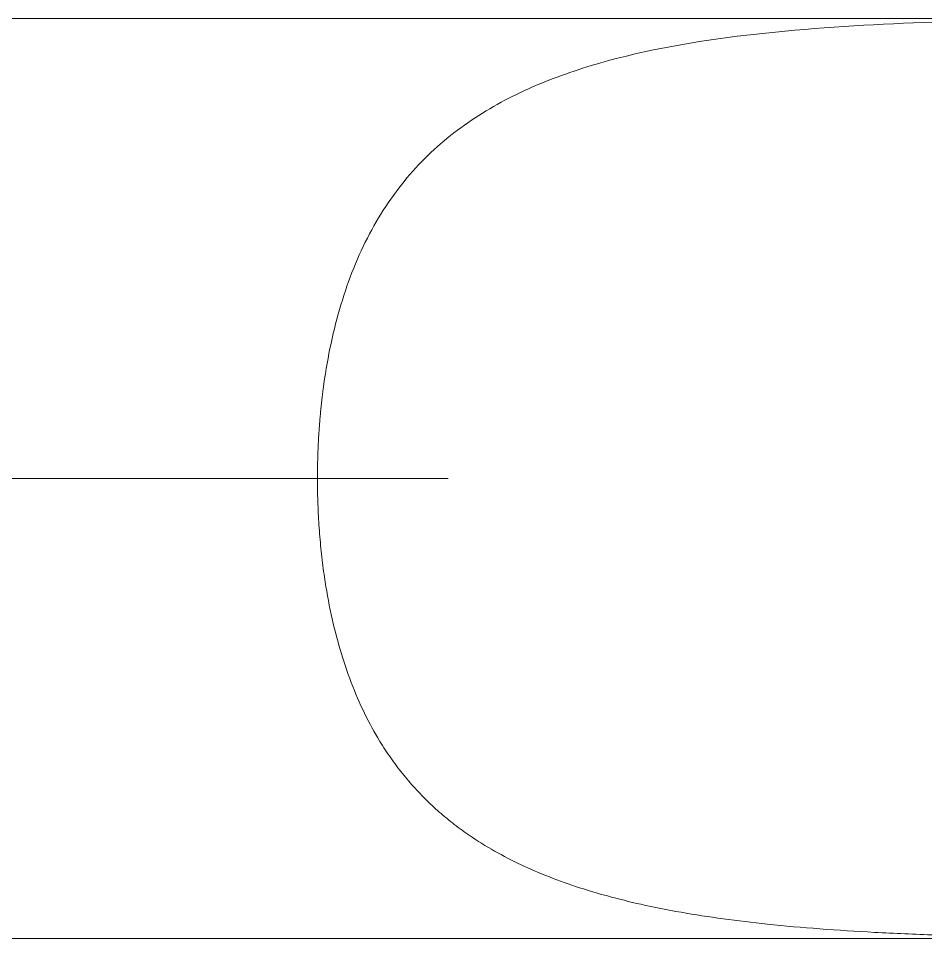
# Model space of a CAD drawing. Extents: x 6453 to 7582, y 0 to 827.
# Drawn here: x 6702.62 to 6737.73, y 199.46 to 235.06 of the extents above; entities that cross this region are included whole.
import ezdxf

# ---------------------------------------------------------------- set-up
doc = ezdxf.new("R2010")
doc.units = 0
doc.header["$LTSCALE"] = 30
doc.header["$MEASUREMENT"] = 0
doc.linetypes.add('CENTER', pattern=[2, 1.25, -0.25, 0.25, -0.25])
doc.layers.add('1', color=7, linetype='CONTINUOUS')
doc.layers.add('DEF_LAYER_ASSEM_MEMBER', color=7, linetype='CONTINUOUS')

msp = doc.modelspace()

# ---------------------------------------------------------------- linework, layer by layer
at = {"layer": '1', "color": 7, "linetype": 'Continuous', "lineweight": 18}
for points in [[(6755.187, 235.063), (6730.185, 235.063), (6705.183, 235.063), (6680.181, 235.063)], [(6680.181, 199.463), (6705.183, 199.463), (6730.184, 199.463), (6755.186, 199.463)]]:
    msp.add_open_spline(points, degree=3, dxfattribs=at)
at = {"layer": '1', "color": 7, "linetype": 'Continuous', "lineweight": 13}
for points, knots in [([(6755.187, 235.063), (6753.036, 235.063), (6748.733, 235.065), (6742.336, 235.042), (6736.062, 234.891), (6730.006, 234.429), (6725.275, 233.513), (6721.856, 232.19), (6719.548, 230.813), (6717.584, 228.974), (6716.045, 226.639), (6714.971, 223.857), (6714.553, 221.786), (6714.412, 220.722)], [0, 0, 0, 0, 0.125019, 0.250016, 0.375013, 0.50001, 0.625007, 0.687506, 0.750005, 0.812503, 0.875002, 0.9375, 1, 1, 1, 1]), ([(6752.053, 199.463), (6751.913, 199.464), (6751.523, 199.464), (6750.891, 199.464), (6750.159, 199.464), (6749.438, 199.465), (6748.718, 199.466), (6748, 199.467), (6746.758, 199.471), (6745.001, 199.478), (6742.746, 199.499), (6740.444, 199.535), (6738.109, 199.597), (6735.81, 199.694), (6733.643, 199.831), (6731.69, 200.004), (6729.9, 200.217), (6728.268, 200.47), (6726.775, 200.764), (6725.415, 201.099), (6724.184, 201.468), (6723.024, 201.89), (6721.936, 202.368), (6721.021, 202.851), (6720.261, 203.321), (6719.635, 203.76), (6719.043, 204.231), (6718.486, 204.734), (6717.964, 205.271), (6717.476, 205.842), (6717.023, 206.447), (6716.52, 207.214), (6715.995, 208.174), (6715.481, 209.362), (6715.051, 210.64), (6714.706, 212.006), (6714.482, 213.25), (6714.342, 214.335), (6714.259, 215.239), (6714.207, 216.155), (6714.191, 216.81), (6714.19, 217.199), (6714.19, 217.319), (6714.19, 217.439), (6714.191, 217.558), (6714.193, 217.678), (6714.195, 217.797), (6714.197, 217.916), (6714.2, 218.036), (6714.204, 218.154), (6714.208, 218.273), (6714.213, 218.392), (6714.218, 218.51), (6714.223, 218.628), (6714.229, 218.746), (6714.236, 218.864), (6714.243, 218.982), (6714.251, 219.099), (6714.259, 219.217), (6714.268, 219.334), (6714.277, 219.451), (6714.287, 219.567), (6714.297, 219.684), (6714.308, 219.8), (6714.319, 219.916), (6714.331, 220.032), (6714.343, 220.148), (6714.356, 220.263), (6714.369, 220.378), (6714.383, 220.493), (6714.397, 220.607), (6714.407, 220.684), (6714.412, 220.722)], [0, 0, 0, 0, 0.007527, 0.021054, 0.034043, 0.047017, 0.059977, 0.072924, 0.085861, 0.127279, 0.1683, 0.208975, 0.253842, 0.297843, 0.338009, 0.377182, 0.410794, 0.443471, 0.475276, 0.502729, 0.529434, 0.555447, 0.580831, 0.605652, 0.622545, 0.639236, 0.655751, 0.672116, 0.688361, 0.704512, 0.7206, 0.736654, 0.762305, 0.788174, 0.814375, 0.841017, 0.868205, 0.884542, 0.900957, 0.917467, 0.934094, 0.936245, 0.938395, 0.940543, 0.942688, 0.944832, 0.946973, 0.949113, 0.951251, 0.953387, 0.955521, 0.957654, 0.959785, 0.961914, 0.964041, 0.966167, 0.968291, 0.970414, 0.972536, 0.974656, 0.976774, 0.978892, 0.981008, 0.983122, 0.985236, 0.987348, 0.989459, 0.99157, 0.993679, 0.995787, 0.997894, 1, 1, 1, 1])]:
    msp.add_open_spline(points, degree=3, knots=knots, dxfattribs=at)
at = {"layer": 'DEF_LAYER_ASSEM_MEMBER', "color": 1, "linetype": 'CENTER', "lineweight": 5}
msp.add_line((6641.117, 217.263), (6719.255, 217.263), dxfattribs=at)

doc.saveas('drawing.dxf')
